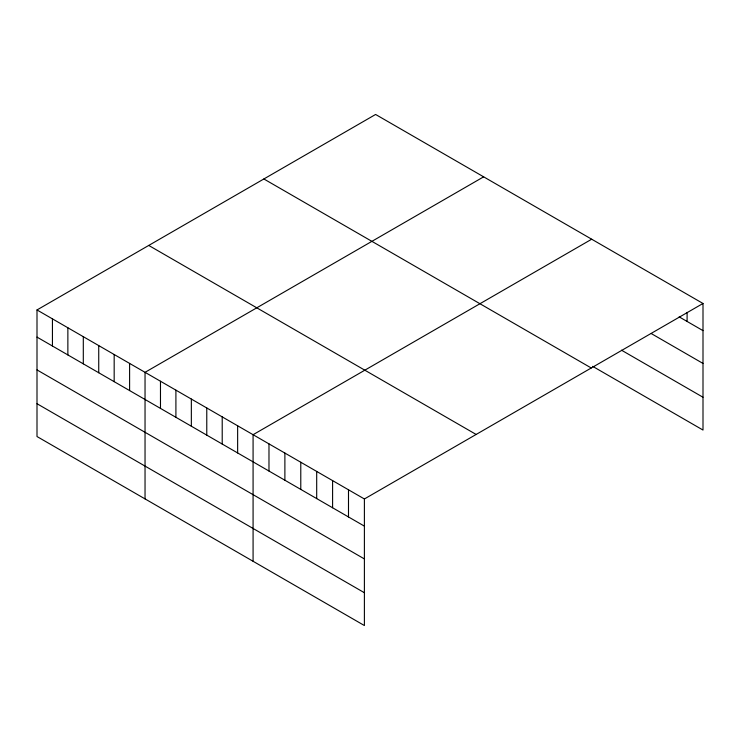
<?xml version="1.0" encoding="UTF-8"?>
<svg xmlns="http://www.w3.org/2000/svg" width="740" height="740" viewBox="0 0 740 740"><rect width="100%" height="100%" fill="white"/><g stroke="black" fill="none" stroke-linecap="round" stroke-linejoin="round"><path stroke-width="1.11" d="M37 309.949L364.394 498.973L364.394 625.541L37 436.526L37 309.949L375.606 114.46L703 303.474L703 430.051L592.675 366.356M483.646 176.832L145.04 372.331L145.04 498.899M591.686 239.214L253.08 434.704L253.08 561.271M364.394 498.973L703 303.474M679.144 316.859L703 330.632M651.32 333.601L703 363.442M621.498 350.187L703 397.241M263.865 178.969L591.26 367.993M148.74 245.439L476.135 434.454M37 337.107L364.394 526.131M37 369.917L364.394 558.931M37 403.716L364.394 592.731M687.099 312.4L687.099 321.456M348.494 489.788L348.494 516.946M332.593 480.612L332.593 507.76M316.692 471.426L316.692 498.584M300.782 462.25L300.782 489.399M284.882 453.065L284.882 480.223M268.981 443.889L268.981 471.038M237.642 425.796L237.642 452.945M222.213 416.879L222.213 444.037M206.774 407.971L206.774 435.129M191.346 399.064L191.346 426.212M175.907 390.147L175.907 417.305M160.478 381.239L160.478 408.397M129.602 363.414L129.602 390.572M114.173 354.506L114.173 381.664M98.734 345.599L98.734 372.747M83.306 336.682L83.306 363.839M67.867 327.774L67.867 354.932M52.438 318.866L52.438 346.015"/></g></svg>
